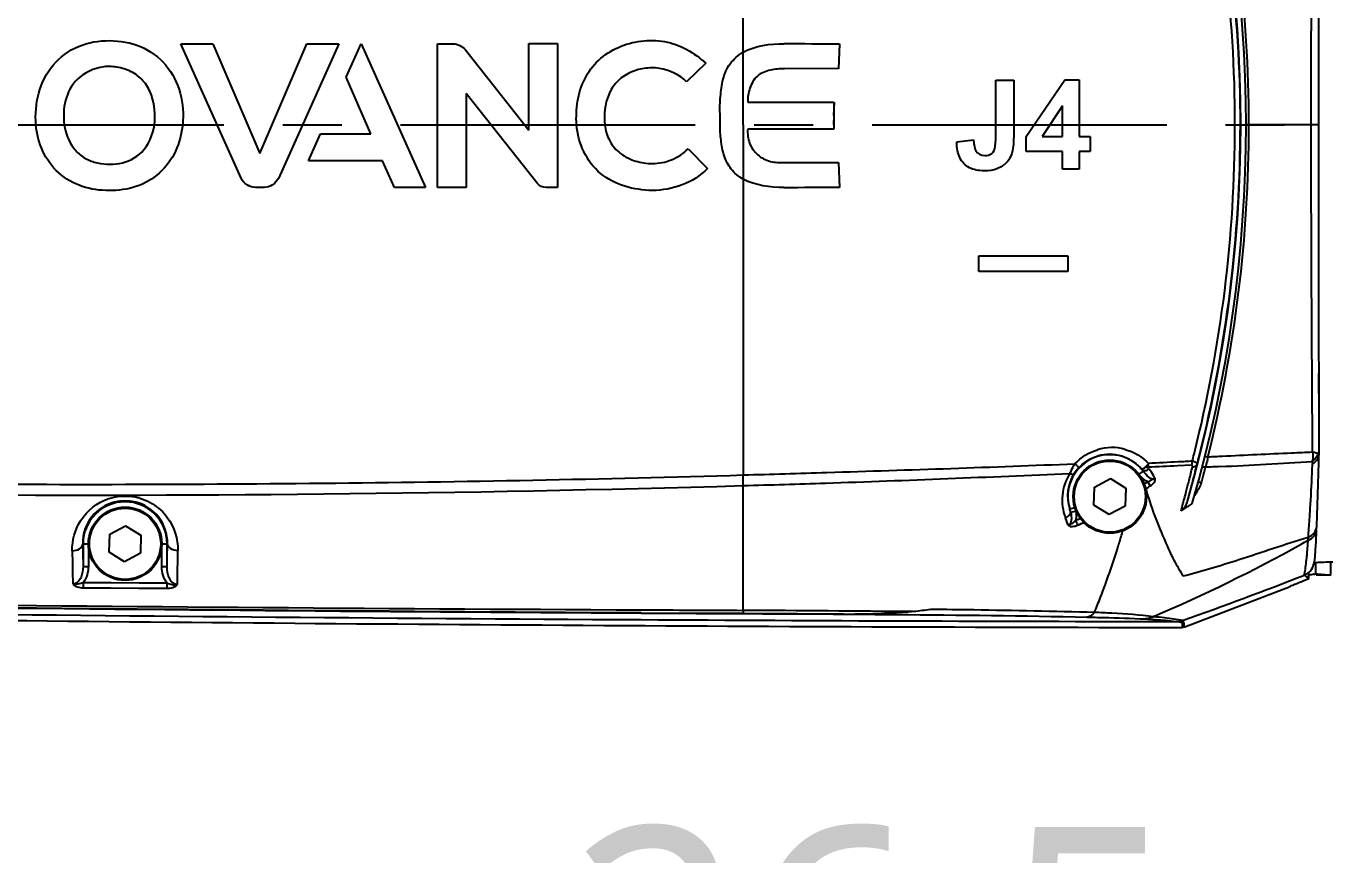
# Model space of a CAD drawing. Header units: millimetres. Extents: x 5828 to 6704, y 123 to 421.
# Drawn here: x 6415.95 to 6424.26, y 266.44 to 271.72 of the extents above; entities that cross this region are included whole.
import ezdxf

# ---------------------------------------------------------------- set-up
doc = ezdxf.new("R2010")
doc.units = ezdxf.units.MM
doc.linetypes.add('CENTER', pattern=[0.6, 0.375, -0.075, 0.075, -0.075])
for name, color, linetype in [('中心线', 7, 'Continuous'), ('外形图', 7, 'Continuous'), ('尺寸标注', 7, 'Continuous')]:
    doc.layers.add(name, color=color, linetype=linetype)
doc.styles.add('微软雅黑', font='msyh.ttc', dxfattribs={"height": 1.5})
doc.dimstyles.new('尺寸标注_1_15比例', dxfattribs={"dimtxt": 1.5, "dimasz": 1.25, "dimexe": 0.5, "dimexo": 0.4, "dimgap": 0.5, "dimtad": 1, "dimdec": 1, "dimlfac": 15, "dimdsep": 46, "dimtxsty": '微软雅黑', "dimcen": 0.09, "dimadec": 0, "dimazin": 0, "dimtp": 0.01, "dimtm": 0.01, "dimtfac": 1, "dimtdec": 1, "dimtofl": 0, "dimtmove": 0, "dimatfit": 3, "dimfxl": 1, "dimtolj": 1, "dimarcsym": 0})

# ---------------------------------------------------------------- blocks, each defined once
blk = doc.blocks.new('*D929')
at = {"layer": 'Defpoints', "color": 0}
for p in [(6412.5132, 271.0906), (6413.8477, 271.0906), (6413.8477, 263.7685)]:
    blk.add_point(p, dxfattribs=at)
at = {"layer": '尺寸标注', "color": 0, "lineweight": -2}
for p, q in [((6412.5132, 270.6906), (6412.5132, 263.2685)), ((6413.8477, 270.6906), (6413.8477, 263.2685)), ((6411.2632, 263.7685), (6406.5334, 263.7685)), ((6415.0977, 263.7685), (6416.3477, 263.7685))]:
    blk.add_line(p, q, dxfattribs=at)
at = {"layer": '尺寸标注', "color": 0}
for points in [[(6411.2632, 263.5602), (6411.2632, 263.9769), (6412.5132, 263.7685)], [(6415.0977, 263.9769), (6415.0977, 263.5602), (6413.8477, 263.7685)]]:
    blk.add_solid(points, dxfattribs=at)
at = {"layer": '尺寸标注', "color": 0, "insert": (6408.0961, 265.0437), "char_height": 1.5, "attachment_point": 5, "style": '微软雅黑'}
blk.add_mtext('\\A1;20', dxfattribs=at)
blk = doc.blocks.new('*D934')
at = {"layer": 'Defpoints', "color": 0}
for p in [(6428.5804, 276.8996), (6426.8138, 270.6906), (6428.5804, 264.5818)]:
    blk.add_point(p, dxfattribs=at)
at = {"layer": '尺寸标注', "color": 0, "lineweight": -2}
for p, q in [((6428.5804, 276.4996), (6428.5804, 264.0818)), ((6426.8138, 270.2906), (6426.8138, 264.0818)), ((6425.5638, 264.5818), (6418.9868, 264.5818)), ((6429.8304, 264.5818), (6431.0804, 264.5818))]:
    blk.add_line(p, q, dxfattribs=at)
at = {"layer": '尺寸标注', "color": 0}
for points in [[(6425.5638, 264.3735), (6425.5638, 264.7901), (6426.8138, 264.5818)], [(6429.8304, 264.7901), (6429.8304, 264.3735), (6428.5804, 264.5818)]]:
    blk.add_solid(points, dxfattribs=at)
at = {"layer": '尺寸标注', "color": 0, "insert": (6421.3412, 265.8575), "char_height": 1.5, "attachment_point": 5, "style": '微软雅黑'}
blk.add_mtext('\\A1;26.5', dxfattribs=at)
blk = doc.blocks.new('*D935')
at = {"layer": 'Defpoints', "color": 0}
for p in [(6429.8804, 271.3573), (6426.8138, 270.6906), (6429.8804, 261.6348)]:
    blk.add_point(p, dxfattribs=at)
at = {"layer": '尺寸标注', "color": 0, "lineweight": -2}
for p, q in [((6429.8804, 270.9573), (6429.8804, 261.1348)), ((6426.8138, 270.2906), (6426.8138, 261.1348)), ((6425.5638, 261.6348), (6420.0737, 261.6348)), ((6431.1304, 261.6348), (6432.3804, 261.6348))]:
    blk.add_line(p, q, dxfattribs=at)
at = {"layer": '尺寸标注', "color": 0}
for points in [[(6425.5638, 261.4265), (6425.5638, 261.8431), (6426.8138, 261.6348)], [(6431.1304, 261.8431), (6431.1304, 261.4265), (6429.8804, 261.6348)]]:
    blk.add_solid(points, dxfattribs=at)
at = {"layer": '尺寸标注', "color": 0, "insert": (6421.6868, 262.91), "char_height": 1.5, "attachment_point": 5, "style": '微软雅黑'}
blk.add_mtext('\\A1;46', dxfattribs=at)
blk = doc.blocks.new('*D938')
at = {"layer": 'Defpoints', "color": 0}
for p in [(6417.9215, 275.264), (6453.2314, 275.264), (6436.9138, 230.424)]:
    blk.add_point(p, dxfattribs=at)
at = {"layer": '尺寸标注', "color": 0, "lineweight": -2}
for p, q in [((6418.3215, 275.264), (6453.7314, 275.264)), ((6453.2314, 231.674), (6453.2314, 274.014)), ((6437.3138, 230.424), (6453.7314, 230.424))]:
    blk.add_line(p, q, dxfattribs=at)
at = {"layer": '尺寸标注', "color": 0}
for points in [[(6453.4398, 274.014), (6453.0231, 274.014), (6453.2314, 275.264)], [(6453.0231, 231.674), (6453.4398, 231.674), (6453.2314, 230.424)]]:
    blk.add_solid(points, dxfattribs=at)
at = {"layer": '尺寸标注', "color": 0, "insert": (6451.9563, 252.844), "char_height": 1.5, "attachment_point": 5, "rotation": 90, "style": '微软雅黑'}
blk.add_mtext('\\A1;672.6', dxfattribs=at)
blk = doc.blocks.new('*D943')
at = {"layer": 'Defpoints', "color": 0}
for p in [(6404.1138, 269.6573), (6428.5804, 228.2569), (6404.1138, 225.7509)]:
    blk.add_point(p, dxfattribs=at)
at = {"layer": '尺寸标注', "color": 0, "lineweight": -2}
for p, q in [((6404.1138, 269.2573), (6404.1138, 225.2509)), ((6428.5804, 227.8569), (6428.5804, 225.2509)), ((6427.3304, 225.7509), (6405.3638, 225.7509))]:
    blk.add_line(p, q, dxfattribs=at)
at = {"layer": '尺寸标注', "color": 0}
for points in [[(6405.3638, 225.9592), (6405.3638, 225.5425), (6404.1138, 225.7509)], [(6427.3304, 225.5425), (6427.3304, 225.9592), (6428.5804, 225.7509)]]:
    blk.add_solid(points, dxfattribs=at)
at = {"layer": '尺寸标注', "color": 0, "insert": (6416.3471, 227.0261), "char_height": 1.5, "attachment_point": 5, "style": '微软雅黑'}
blk.add_mtext('\\A1;367', dxfattribs=at)

msp = doc.modelspace()

# ---------------------------------------------------------------- linework, layer by layer
at = {"layer": '中心线', "linetype": 'CENTER', "ltscale": 5}
msp.add_line((6403.334, 271.0906), (6435.6426, 271.0906), dxfattribs=at)
at = {"layer": '外形图'}
for p, q in [((6417.3193, 270.7501), (6416.935, 271.607)), ((6416.935, 271.607), (6417.1386, 271.607)), ((6417.1386, 271.607), (6417.4378, 270.9074)), ((6417.4378, 270.9074), (6417.737, 271.607)), ((6417.9406, 271.607), (6417.5562, 270.7499)), ((6417.737, 271.607), (6417.9406, 271.607)), ((6417.9863, 271.3942), (6418.0818, 271.607)), ((6418.0818, 271.607), (6418.4925, 270.6914)), ((6418.5683, 270.6907), (6418.5683, 271.6064)), ((6418.5683, 271.6064), (6418.6672, 271.6064)), ((6418.7457, 271.5676), (6419.1496, 271.0565)), ((6419.1496, 271.0565), (6419.1496, 271.6077)), ((6419.1496, 271.6077), (6419.3316, 271.6077)), ((6419.3316, 271.6077), (6419.3316, 270.6907)), ((6421.127, 271.607), (6421.1204, 271.4473)), ((6420.2756, 271.4824), (6420.1537, 271.3647)), ((6420.5139, 271.0906), (6420.5138, 271.5535)), ((6421.1202, 271.4464), (6420.7774, 271.4482)), ((6418.1443, 271.0322), (6417.9863, 271.3942)), ((6422.1212, 271.0079), (6422.1212, 271.374)), ((6422.1212, 271.374), (6422.2353, 271.374)), ((6422.2353, 271.374), (6422.2353, 271.0153)), ((6422.3141, 271.0164), (6422.56, 271.3763)), ((6422.56, 271.3763), (6422.6512, 271.3763)), ((6422.6512, 271.3763), (6422.6512, 271.0168)), ((6418.7503, 271.2895), (6418.7503, 270.6907)), ((6419.2036, 270.7185), (6418.7503, 271.2895)), ((6420.5424, 271.2348), (6421.0904, 271.2337)), ((6421.0921, 271.2342), (6421.0887, 271.1491)), ((6421.0904, 271.2343), (6421.0904, 271.0637)), ((6420.3664, 271.1373), (6420.3664, 271.1607)), ((6421.0916, 271.1489), (6421.0892, 271.0907)), ((6422.546, 271.2105), (6422.4158, 271.0168)), ((6422.546, 271.0168), (6422.546, 271.2105)), ((6420.3668, 271.0906), (6420.3664, 271.1373)), ((6420.5139, 271.0906), (6420.5139, 270.7444)), ((6424.1781, 271.0906), (6423.7138, 271.0906)), ((6417.7476, 270.8619), (6417.824, 271.0322)), ((6417.824, 271.0322), (6418.1443, 271.0322)), ((6421.0904, 271.0637), (6420.5424, 271.0637)), ((6421.8727, 270.9824), (6421.9805, 270.9948)), ((6422.3141, 270.9213), (6422.3141, 271.0164)), ((6422.4158, 271.0168), (6422.546, 271.0168)), ((6422.6512, 271.0168), (6422.7215, 271.0168)), ((6422.7215, 271.0168), (6422.7215, 270.9213)), ((6420.1628, 270.9378), (6420.2871, 270.8121)), ((6422.546, 270.9213), (6422.3141, 270.9213)), ((6422.546, 270.8073), (6422.546, 270.9213)), ((6422.6512, 270.9213), (6422.6512, 270.8073)), ((6422.7215, 270.9213), (6422.6512, 270.9213)), ((6418.2178, 270.8619), (6417.7476, 270.8619)), ((6418.294, 270.6914), (6418.2178, 270.8619)), ((6420.7774, 270.8501), (6421.1204, 270.8513)), ((6421.1205, 270.8507), (6421.1271, 270.691)), ((6422.6512, 270.8073), (6422.546, 270.8073)), ((6417.4663, 270.6917), (6417.4093, 270.6917)), ((6418.4925, 270.6914), (6418.294, 270.6914)), ((6418.7503, 270.6907), (6418.5683, 270.6907)), ((6419.3316, 270.6907), (6419.2601, 270.6907)), ((6422.0138, 270.1573), (6422.0138, 270.2573)), ((6422.0138, 270.2573), (6422.5804, 270.2573)), ((6422.5804, 270.2573), (6422.5804, 270.1573)), ((6422.5804, 270.1573), (6422.0138, 270.1573)), ((6424.1784, 268.9934), (6424.1782, 270.1747)), ((6423.3682, 268.924), (6423.2782, 268.9198)), ((6423.399, 268.9153), (6423.4028, 268.9308)), ((6422.7496, 268.7842), (6422.8505, 268.8386)), ((6422.8505, 268.8386), (6422.9481, 268.7783)), ((6423.059, 268.8868), (6423.0321, 268.8662)), ((6423.3489, 268.8164), (6423.3523, 268.8298)), ((6420.5138, 268.0002), (6420.5138, 268.7943)), ((6422.7461, 268.6696), (6422.7496, 268.7842)), ((6422.9481, 268.7783), (6422.9447, 268.6637)), ((6423.0801, 268.8149), (6423.0875, 268.8195)), ((6423.0875, 268.8195), (6423.1049, 268.792)), ((6423.095, 268.7857), (6423.1049, 268.792)), ((6422.5917, 268.6455), (6422.6241, 268.6555)), ((6422.8437, 268.6094), (6422.7461, 268.6696)), ((6422.9447, 268.6637), (6422.8437, 268.6094)), ((6422.5824, 268.5415), (6422.5644, 268.5885)), ((6422.5973, 268.6256), (6422.6294, 268.6319)), ((6416.4829, 268.4842), (6416.5839, 268.5386)), ((6416.5839, 268.5386), (6416.6814, 268.4783)), ((6422.6292, 268.5713), (6422.6383, 268.551)), ((6422.6383, 268.551), (6422.6421, 268.5425)), ((6416.3108, 268.424), (6416.3465, 268.424)), ((6416.3132, 268.424), (6416.3132, 268.2802)), ((6416.3465, 268.424), (6416.3465, 268.2802)), ((6416.4795, 268.3696), (6416.4829, 268.4842)), ((6416.6814, 268.4783), (6416.678, 268.3637)), ((6416.8144, 268.2771), (6416.8144, 268.424)), ((6416.8144, 268.424), (6416.8501, 268.424)), ((6416.8477, 268.2771), (6416.8477, 268.424)), ((6416.577, 268.3094), (6416.4795, 268.3696)), ((6416.678, 268.3637), (6416.577, 268.3094)), ((6416.3132, 268.2802), (6416.3465, 268.2802)), ((6416.8477, 268.2771), (6416.8144, 268.2771)), ((6424.1138, 268.2023), (6424.1138, 268.2413)), ((6424.1416, 268.2816), (6424.1489, 268.3089)), ((6424.1591, 268.2336), (6424.1591, 268.3009)), ((6424.2538, 268.2249), (6424.2538, 268.3065)), ((6416.3139, 268.1782), (6416.3136, 268.1437)), ((6416.3139, 268.1782), (6416.4918, 268.1769)), ((6416.4918, 268.1769), (6416.6694, 268.1758)), ((6416.6694, 268.1758), (6416.8468, 268.1747)), ((6416.8468, 268.1747), (6416.8466, 268.1404)), ((6424.0864, 268.1914), (6424.0997, 268.1967)), ((6424.0997, 268.1967), (6424.1138, 268.2023)), ((6424.2538, 268.224), (6424.1604, 268.224)), ((6416.3136, 268.1437), (6416.4883, 268.1425)), ((6416.4883, 268.1425), (6416.6659, 268.1414)), ((6416.6659, 268.1414), (6416.8466, 268.1404)), ((6423.3254, 267.8956), (6423.9938, 268.1523)), ((6419.865, 267.9851), (6420.5118, 267.9815)), ((6419.865, 267.983), (6419.9323, 267.9825)), ((6419.865, 267.9829), (6419.9323, 267.9825)), ((6421.0606, 267.977), (6421.3006, 267.976)), ((6423.2678, 267.9291), (6423.2851, 267.9291)), ((6423.2964, 267.931), (6423.313, 267.9369)), ((6423.3076, 267.8936), (6423.3076, 267.8913))]:
    msp.add_line(p, q, dxfattribs=at)
for points in [[(6424.1783, 269.7662), (6424.1782, 270.0277), (6424.1782, 270.1748)], [(6424.1784, 268.9934), (6424.1784, 269.2493), (6424.1783, 269.5068)], [(6424.1489, 268.3089), (6424.1532, 268.3412), (6424.1567, 268.3845), (6424.1598, 268.4378), (6424.1628, 268.502), (6424.1634, 268.5153)], [(6421.0606, 267.977), (6421.1449, 267.9769), (6421.2248, 267.9774), (6421.3006, 267.9786)], [(6423.2852, 267.9291), (6423.2964, 267.931), (6423.2991, 267.9321)]]:
    msp.add_lwpolyline(points, dxfattribs=at)
for centre, radius in [((6422.8471, 268.724), 0.2333), ((6422.8471, 268.724), 0.2267), ((6416.5804, 268.424), 0.2333), ((6416.5804, 268.424), 0.2267)]:
    msp.add_circle(centre, radius, dxfattribs=at)
for centre, radius, start, end in [((6415.0471, 271.0906), 8.6333, 343.88889, 16.14909), ((6415.0471, 271.0906), 8.6667, 343.85281, 16.14719), ((6415.063, 271.0888), 8.5807, 0.01232, 14.15133), ((6415.0244, 271.086), 8.6536, 0.03106, 14.09796), ((6415.0233, 271.0889), 8.709, 0.01176, 14.0695), ((6415.0631, 271.0925), 8.5805, 345.84846, 359.98774), ((6415.0238, 271.0954), 8.6541, 345.90231, 359.9685), ((6415.0233, 271.0924), 8.709, 345.93049, 359.98823), ((6422.064, 270.9708), 0.1739, 304.52062, 309.28804), ((6422.8471, 268.724), 0.2672, 37.54397, 197.07768), ((6422.8602, 268.7186), 0.3177, 74.71251, 106.74302), ((6422.8452, 268.728), 0.2654, 72.93228, 106.28967), ((6415.1288, 271.0824), 8.5144, 345.4907, 345.80601), ((6424.5432, 270.9873), 2.0221, 258.41625, 258.60431), ((6424.1294, 268.9913), 0.0491, 355.75899, 2.42283), ((6422.8344, 268.7343), 0.2541, 137.57876, 147.43789), ((6422.845, 268.7263), 0.267, 71.13916, 73.00979), ((6414.7216, 270.9955), 8.8983, 345.91353, 346.46573), ((6423.2632, 268.9502), 0.1085, 354.8051, 359.51544), ((6414.5454, 271.112), 9.1221, 345.65386, 346.06526), ((6415.0415, 271.0944), 8.6367, 345.49206, 345.88032), ((6415.3676, 271.0704), 8.3718, 344.59048, 345.05157), ((6423.066, 267.4278), 1.5996, 75.33151, 76.00613), ((6422.8866, 269.0707), 0.5915, 344.31796, 345.03244), ((6421.7801, 306.3715), 37.498, 272.70378, 273.60073), ((6414.478, 269.2617), 9.6643, 357.69257, 358.06264), ((6424.0201, 268.9764), 0.1185, 345.91931, 349.66866), ((6424.0645, 269.0401), 0.1164, 307.30108, 311.03837), ((6416.3318, 413.0806), 144.3469, 267.421552, 271.660192), ((6409.2527, 268.8077), 11.261, 359.93184, 0.27553), ((6422.8603, 268.7016), 0.3167, 147.53004, 200.91598), ((6422.8444, 268.7281), 0.2659, 147.45733, 198.09361), ((6414.5404, 271.1133), 9.1272, 345.14372, 345.6538), ((6415.8205, 270.9439), 7.9016, 344.3607, 344.60174), ((6413.5849, 269.3028), 10.5583, 356.44498, 357.66464), ((6414.7591, 270.9859), 8.8596, 345.20367, 345.37055), ((6414.7417, 270.9905), 8.8775, 345.37066, 345.82443), ((6414.5404, 271.1133), 9.1273, 344.63507, 345.14381), ((6423.1218, 268.9346), 0.3327, 322.92346, 325.53956), ((6416.5797, 268.4292), 0.2689, 102.82546, 181.11339), ((6416.5804, 268.424), 0.2672, 0, 180), ((6416.5812, 268.4291), 0.269, 358.89829, 77.28882), ((6414.77, 270.983), 8.8482, 344.59742, 345.20376), ((6419.448, 274.5087), 7.0261, 303.4827, 303.71515), ((6419.5134, 274.4108), 6.9084, 303.71508, 303.95372), ((6422.2289, 268.5316), 0.3802, 14.30231, 17.42355), ((6421.2622, 271.6217), 3.3426, 294.1395, 294.71185), ((6419.405, 274.5737), 7.104, 303.25331, 303.48286), ((6408.2686, 269.6502), 15.886, 355.72651, 356.13066), ((6411.5786, 269.4259), 12.5684, 356.13254, 356.45222), ((6421.2528, 271.6475), 3.4017, 294.10563, 294.9644), ((6417.3254, 270.1276), 5.8343, 343.47281, 343.92525), ((6424.0985, 268.5375), 0.0657, 356.27794, 1.91769), ((6484.445, 269.4875), 68.1425, 180.894237, 181.015141), ((6343.5436, 269.5566), 73.3152, 359.000016, 359.114802), ((6417.5547, 270.0593), 5.5951, 342.65239, 343.47546), ((6419.2239, 277.1191), 9.954, 293.08039, 299.09953), ((6419.2287, 277.1099), 9.9436, 299.10091, 299.39307), ((6421.362, 268.6029), 2.7515, 355.2372, 355.94147), ((6421.1126, 268.6208), 3.0015, 355.93861, 356.66812), ((6420.6613, 268.7073), 3.4576, 355.67148, 356.0044), ((6493.6273, 269.5057), 77.3915, 180.833789, 180.990406), ((6352.8505, 269.4011), 64.0743, 358.893579, 359.086668), ((6422.109, 268.5339), 2.0012, 353.24754, 354.59004), ((6421.6517, 268.5788), 2.4608, 354.5527, 355.23684), ((6424.2696, 268.8413), 1.1406, 210.28978, 213.06708), ((6424.0499, 268.3187), 0.1004, 291.4595, 309.6296), ((6424.2943, 265.5063), 2.8005, 92.03195, 93.00852), ((6424.2939, 265.5174), 2.7894, 90.82374, 92.03188), ((6424.2938, 265.5212), 2.7855, 90.55469, 90.82343), ((6415.0825, 291.2048), 24.6807, 289.48021, 291.39699), ((6424.0656, 268.5874), 0.3659, 282.76278, 283.43516), ((6424.0729, 268.5539), 0.3317, 283.55203, 285.05586), ((6424.3236, 269.456), 1.2334, 262.33366, 263.82875), ((6424.3158, 269.3947), 1.1716, 263.88654, 265.42798), ((6424.9415, 1144.7667), 876.7959, 268.9975832, 269.66828), ((6423.5288, 1045.243), 777.2481, 268.9733511, 269.7299241), ((6418.8881, -17.1498), 285.1546, 89.456199, 89.673361), ((6424.7045, 1113.4456), 845.5183, 269.3358919, 269.6720315), ((6424.4386, 1082.0873), 814.1969, 269.3290672, 269.9199696), ((6424.3035, 1041.2718), 773.3434, 269.6711332, 269.9232635)]:
    msp.add_arc(centre, radius, start, end, dxfattribs=at)
for points in [[(6420.5138, 271.5535), (6420.5138, 272.1421), (6420.5137, 272.7308), (6420.5136, 273.3194)], [(6424.1781, 271.0906), (6424.1781, 271.3952), (6424.1782, 271.6998), (6424.1782, 272.0044)], [(6418.6672, 271.6064), (6418.6964, 271.6059), (6418.7275, 271.5905), (6418.7457, 271.5676)], [(6420.5138, 271.5535), (6420.5923, 271.594), (6420.685, 271.6072), (6420.7733, 271.607)], [(6420.7733, 271.6083), (6420.8913, 271.6074), (6421.0092, 271.6065), (6421.1271, 271.6057)], [(6416.6867, 270.9175), (6416.7314, 270.9627), (6416.7575, 271.0277), (6416.7668, 271.0906)], [(6424.1782, 270.1747), (6424.1782, 270.48), (6424.1781, 270.7853), (6424.1781, 271.0906)], [(6421.8921, 270.8826), (6421.8792, 270.9096), (6421.8727, 270.9429), (6421.8727, 270.9824)], [(6421.9805, 270.9948), (6421.9817, 270.9623), (6421.9863, 270.9391), (6421.9946, 270.9258)], [(6422.1201, 270.9746), (6422.1208, 270.9846), (6422.1212, 270.9957), (6422.1212, 271.0079)], [(6422.2353, 271.0153), (6422.2353, 270.9681), (6422.231, 270.9322), (6422.2227, 270.9071)], [(6421.9946, 270.9258), (6422.0072, 270.9055), (6422.0258, 270.8954), (6422.0513, 270.8954)], [(6422.0513, 270.8954), (6422.0683, 270.8954), (6422.0819, 270.8985), (6422.0922, 270.905)], [(6422.0922, 270.905), (6422.0974, 270.9082), (6422.1017, 270.9123), (6422.1053, 270.9172)], [(6422.1053, 270.9172), (6422.113, 270.9279), (6422.118, 270.947), (6422.1201, 270.9746)], [(6422.2227, 270.9071), (6422.2132, 270.8784), (6422.197, 270.8549), (6422.1741, 270.8362)], [(6421.9183, 270.8444), (6421.9078, 270.8553), (6421.899, 270.8681), (6421.8921, 270.8826)], [(6421.954, 270.8177), (6421.9405, 270.8248), (6421.9287, 270.8336), (6421.9183, 270.8444)], [(6422.0474, 270.7976), (6422.0106, 270.7976), (6421.9795, 270.8043), (6421.954, 270.8177)], [(6422.1625, 270.8275), (6422.1523, 270.8204), (6422.1409, 270.8147), (6422.1285, 270.8102)], [(6420.5138, 270.7445), (6420.5138, 270.1169), (6420.5137, 269.4894), (6420.5136, 268.8619)], [(6420.7733, 270.691), (6420.685, 270.6907), (6420.5923, 270.704), (6420.5138, 270.7444)], [(6422.1285, 270.8102), (6422.1053, 270.8017), (6422.0783, 270.7976), (6422.0474, 270.7976)], [(6419.2601, 270.6907), (6419.2392, 270.6911), (6419.2168, 270.7021), (6419.2036, 270.7185)], [(6421.1271, 270.692), (6421.0092, 270.6913), (6420.8913, 270.6906), (6420.7733, 270.69)], [(6422.6255, 268.9334), (6422.6636, 268.9748), (6422.7148, 269.0065), (6422.7686, 269.0228)], [(6422.9439, 269.025), (6423.0001, 269.0098), (6423.0538, 268.9778), (6423.0937, 268.9354)], [(6424.1755, 268.8875), (6424.1765, 268.9228), (6424.1775, 268.9581), (6424.1784, 268.9934)], [(6422.6468, 268.9057), (6422.6796, 268.9417), (6422.7241, 268.9691), (6422.7707, 268.9827)], [(6422.9314, 268.979), (6422.9775, 268.9633), (6423.0207, 268.9337), (6423.0518, 268.8962)], [(6423.0713, 268.911), (6423.0798, 268.9181), (6423.0875, 268.9263), (6423.0937, 268.9354)], [(6423.0723, 268.9119), (6423.0786, 268.9107), (6423.0851, 268.9105), (6423.0915, 268.9111)], [(6423.2782, 268.9198), (6423.2156, 268.9169), (6423.1531, 268.9139), (6423.0905, 268.9111)], [(6423.0915, 268.9111), (6423.093, 268.9191), (6423.0937, 268.9273), (6423.0937, 268.9354)], [(6423.0958, 268.9006), (6423.0939, 268.9031), (6423.0916, 268.9065), (6423.0927, 268.9095)], [(6423.2815, 268.9448), (6423.2189, 268.9417), (6423.1563, 268.9385), (6423.0937, 268.9354)], [(6423.3717, 268.9493), (6423.3416, 268.9478), (6423.3116, 268.9463), (6423.2815, 268.9448)], [(6423.3682, 268.924), (6423.3698, 268.9293), (6423.3707, 268.9348), (6423.3712, 268.9403)], [(6423.3975, 268.9224), (6423.4, 268.9247), (6423.402, 268.9278), (6423.4029, 268.931)], [(6423.4561, 268.9109), (6423.4493, 268.9102), (6423.4423, 268.9111), (6423.4358, 268.9131)], [(6423.5489, 268.9152), (6423.518, 268.9138), (6423.4871, 268.9123), (6423.4561, 268.9109)], [(6423.5631, 268.9798), (6423.5325, 268.9783), (6423.5018, 268.9768), (6423.4711, 268.9753)], [(6424.1351, 268.9475), (6424.1367, 268.9436), (6424.1369, 268.9392), (6424.1368, 268.935)], [(6423.0493, 268.8474), (6423.0433, 268.8532), (6423.0374, 268.8593), (6423.0323, 268.8659)], [(6423.0875, 268.8195), (6423.0732, 268.8262), (6423.0606, 268.8364), (6423.0493, 268.8474)], [(6423.059, 268.8868), (6423.0566, 268.89), (6423.0543, 268.8932), (6423.0516, 268.8961)], [(6423.0761, 268.8662), (6423.0701, 268.8728), (6423.0644, 268.8797), (6423.059, 268.8868)], [(6423.1244, 268.8593), (6423.1168, 268.8738), (6423.1069, 268.8871), (6423.0965, 268.8997)], [(6423.1157, 268.8346), (6423.1212, 268.8372), (6423.128, 268.8354), (6423.1337, 268.8374)], [(6423.1196, 268.8033), (6423.1269, 268.8101), (6423.1347, 268.8183), (6423.1363, 268.8282)], [(6423.1357, 268.8377), (6423.1313, 268.8445), (6423.1283, 268.8521), (6423.1244, 268.8593)], [(6423.1363, 268.8282), (6423.1368, 268.8316), (6423.1361, 268.8351), (6423.1353, 268.8385)], [(6423.0656, 268.8058), (6423.0704, 268.8089), (6423.0753, 268.8119), (6423.0801, 268.8149)], [(6423.0755, 268.7734), (6423.082, 268.7775), (6423.0885, 268.7816), (6423.095, 268.7857)], [(6423.1049, 268.792), (6423.1101, 268.7953), (6423.1151, 268.799), (6423.1196, 268.8033)], [(6423.4295, 268.8137), (6423.423, 268.8131), (6423.4162, 268.8139), (6423.4099, 268.8157)], [(6416.4772, 268.7111), (6416.5241, 268.7264), (6416.5757, 268.7313), (6416.6247, 268.7247)], [(6416.52, 268.6914), (6416.5591, 268.7003), (6416.6012, 268.7003), (6416.6404, 268.6915)], [(6423.3005, 268.6329), (6423.3212, 268.6465), (6423.3345, 268.6711), (6423.3414, 268.6949)], [(6422.593, 268.6115), (6422.5955, 268.6157), (6422.5972, 268.6207), (6422.5973, 268.6256)], [(6422.6288, 268.6391), (6422.632, 268.6228), (6422.6334, 268.6059), (6422.6321, 268.5894)], [(6422.6321, 268.5894), (6422.6316, 268.5833), (6422.6306, 268.5772), (6422.6292, 268.5713)], [(6422.5961, 268.5556), (6422.5931, 268.5498), (6422.5884, 268.5441), (6422.5824, 268.5414)], [(6423.668, 268.3233), (6423.8156, 268.3707), (6423.9622, 268.421), (6424.1104, 268.4664)], [(6423.3138, 268.219), (6423.4328, 268.2502), (6423.5508, 268.2858), (6423.668, 268.3233)], [(6416.3465, 268.2802), (6416.3465, 268.2445), (6416.3364, 268.2059), (6416.3139, 268.1782)], [(6416.8468, 268.1747), (6416.8244, 268.2027), (6416.8144, 268.2413), (6416.8144, 268.2771)], [(6424.1138, 268.242), (6424.1259, 268.2526), (6424.1358, 268.2666), (6424.1416, 268.2816)], [(6424.1138, 268.2172), (6424.1098, 268.2149), (6424.1056, 268.2126), (6424.1011, 268.2116)], [(6424.1464, 268.2305), (6424.1357, 268.2281), (6424.1248, 268.2262), (6424.1138, 268.2251)], [(6424.2224, 268.2268), (6424.2328, 268.226), (6424.2433, 268.2253), (6424.2538, 268.2249)], [(6419.8651, 268.0035), (6420.0813, 268.0025), (6420.2976, 268.0015), (6420.5138, 268.0002)], [(6421.3006, 267.9786), (6421.401, 267.9806), (6421.5014, 267.9845), (6421.6013, 267.9946)], [(6421.6013, 267.9946), (6421.6364, 267.9982), (6421.6715, 268.0026), (6421.7063, 268.0084)], [(6419.9323, 267.9825), (6420.3084, 267.9804), (6420.6845, 267.9786), (6421.0606, 267.977)], [(6420.5118, 267.9815), (6420.7748, 267.9799), (6421.0377, 267.9781), (6421.3007, 267.976)], [(6423.1261, 267.9619), (6423.1105, 267.9518), (6423.0915, 267.9457), (6423.0729, 267.9454)], [(6423.3047, 267.9291), (6423.302, 267.9298), (6423.2992, 267.9304), (6423.2964, 267.931)]]:
    msp.add_open_spline(points, degree=3, dxfattribs=at)
for points, knots in [([(6424.1285, 271.0906), (6424.1285, 271.2653), (6424.1296, 271.96), (6424.1343, 272.6548), (6424.1371, 273.1749)], [0, 0, 0, 0, 0.251354, 1, 1, 1, 1]), ([(6416.0124, 271.0906), (6416.0086, 271.1576), (6416.0174, 271.2939), (6416.1093, 271.4801), (6416.2772, 271.6045), (6416.4138, 271.6265), (6416.4808, 271.6264)], [0, 0, 0, 0, 0.250251, 0.500243, 0.75, 1, 1, 1, 1]), ([(6416.4808, 271.6264), (6416.5477, 271.6258), (6416.684, 271.6036), (6416.8523, 271.4799), (6416.9451, 271.2941), (6416.9523, 271.1574), (6416.9472, 271.0906)], [0, 0, 0, 0, 0.250072, 0.499866, 0.749793, 1, 1, 1, 1]), ([(6419.4532, 271.0906), (6419.4506, 271.1404), (6419.4534, 271.2408), (6419.4979, 271.3858), (6419.5884, 271.5086), (6419.7168, 271.5909), (6419.8631, 271.6304), (6420.0153, 271.6289), (6420.1582, 271.5766), (6420.2392, 271.5165), (6420.2756, 271.4824)], [0, 0, 0, 0, 0.124928, 0.249706, 0.37472, 0.499257, 0.624933, 0.750058, 0.874819, 1, 1, 1, 1]), ([(6420.3664, 271.1607), (6420.3648, 271.1972), (6420.3678, 271.271), (6420.3797, 271.3624), (6420.4015, 271.4332), (6420.4393, 271.497), (6420.4826, 271.5339), (6420.5138, 271.5535)], [0, 0, 0, 0, 0.248647, 0.500313, 0.624961, 0.749146, 1, 1, 1, 1]), ([(6416.7668, 271.0906), (6416.7729, 271.1533), (6416.7684, 271.2523), (6416.707, 271.3655), (6416.6322, 271.4281), (6416.5408, 271.4599), (6416.4132, 271.4668), (6416.321, 271.4219), (6416.2749, 271.3796)], [0, 0, 0, 0, 0.249399, 0.375392, 0.500223, 0.626429, 0.7522, 1, 1, 1, 1]), ([(6420.1537, 271.3647), (6420.1077, 271.4094), (6420.0133, 271.4554), (6419.8827, 271.4537), (6419.7877, 271.4261), (6419.7063, 271.3684), (6419.6354, 271.2568), (6419.6276, 271.1548), (6419.6332, 271.0906)], [0, 0, 0, 0, 0.248118, 0.373821, 0.500166, 0.625172, 0.750921, 1, 1, 1, 1]), ([(6420.7774, 271.4473), (6420.7472, 271.4482), (6420.6871, 271.442), (6420.5967, 271.4099), (6420.5515, 271.3246), (6420.5422, 271.2645), (6420.5424, 271.2343)], [0, 0, 0, 0, 0.249836, 0.501133, 0.749839, 1, 1, 1, 1]), ([(6416.2749, 271.3796), (6416.2392, 271.3428), (6416.1889, 271.2469), (6416.187, 271.1416), (6416.1937, 271.0906)], [0, 0, 0, 0, 0.499163, 1, 1, 1, 1]), ([(6416.4785, 270.672), (6416.4209, 270.6721), (6416.3045, 270.6876), (6416.1497, 270.775), (6416.0464, 270.9193), (6416.0177, 271.0333), (6416.0124, 271.0906)], [0, 0, 0, 0, 0.250348, 0.500138, 0.749838, 1, 1, 1, 1]), ([(6416.1937, 271.0906), (6416.2023, 271.038), (6416.2304, 270.9582), (6416.3091, 270.8829), (6416.384, 270.8494), (6416.4643, 270.8372), (6416.5716, 270.8419), (6416.649, 270.88), (6416.6867, 270.9175)], [0, 0, 0, 0, 0.249193, 0.374934, 0.499871, 0.626124, 0.751723, 1, 1, 1, 1]), ([(6416.9472, 271.0906), (6416.9399, 271.0334), (6416.9118, 270.9194), (6416.8079, 270.7748), (6416.6529, 270.6868), (6416.5362, 270.6721), (6416.4785, 270.672)], [0, 0, 0, 0, 0.250229, 0.499996, 0.749828, 1, 1, 1, 1]), ([(6419.9355, 270.672), (6419.8198, 270.6751), (6419.6322, 270.7231), (6419.4883, 270.9162), (6419.4586, 271.0323), (6419.4532, 271.0906)], [0, 0, 0, 0, 0.49696, 0.748328, 1, 1, 1, 1]), ([(6419.6332, 271.0906), (6419.6378, 271.0553), (6419.6578, 270.985), (6419.7297, 270.9012), (6419.8283, 270.8548), (6419.8998, 270.8438), (6419.9355, 270.8436)], [0, 0, 0, 0, 0.250146, 0.499555, 0.749672, 1, 1, 1, 1]), ([(6420.5138, 270.7444), (6420.4855, 270.7614), (6420.4324, 270.8033), (6420.3883, 270.8946), (6420.3713, 270.992), (6420.3664, 271.0579), (6420.3668, 271.0906)], [0, 0, 0, 0, 0.251037, 0.499141, 0.750877, 1, 1, 1, 1]), ([(6424.1372, 269.0064), (6424.1362, 269.1788), (6424.1322, 269.8735), (6424.1285, 270.5683), (6424.1285, 271.0906)], [0, 0, 0, 0, 0.248102, 1, 1, 1, 1]), ([(6420.5424, 271.0637), (6420.5407, 271.0335), (6420.5475, 270.9714), (6420.6013, 270.8934), (6420.6856, 270.8517), (6420.7471, 270.8491), (6420.7774, 270.8507)], [0, 0, 0, 0, 0.250122, 0.499967, 0.749457, 1, 1, 1, 1]), ([(6419.9355, 270.8436), (6419.9773, 270.8443), (6420.0613, 270.8606), (6420.1338, 270.9077), (6420.1628, 270.9378)], [0, 0, 0, 0, 0.500202, 1, 1, 1, 1]), ([(6417.4093, 270.6917), (6417.3908, 270.6923), (6417.3535, 270.7042), (6417.3275, 270.7334), (6417.3193, 270.7501)], [0, 0, 0, 0, 0.500003, 1, 1, 1, 1]), ([(6417.5562, 270.7499), (6417.548, 270.7333), (6417.522, 270.7041), (6417.4848, 270.6923), (6417.4663, 270.6917)], [0, 0, 0, 0, 0.500005, 1, 1, 1, 1]), ([(6420.2871, 270.8121), (6420.2416, 270.7667), (6420.1292, 270.6958), (6419.9998, 270.6734), (6419.9355, 270.672)], [0, 0, 0, 0, 0.499674, 1, 1, 1, 1]), ([(6424.1372, 269.0064), (6424.0925, 269.0046), (6423.9011, 268.9962), (6423.7098, 268.9869), (6423.5631, 268.9798)], [0, 0, 0, 0, 0.233672, 1, 1, 1, 1]), ([(6424.1372, 269.0064), (6424.1378, 269.002), (6424.1396, 268.9849), (6424.139, 268.9675), (6424.1367, 268.9551)], [0, 0, 0, 0, 0.262675, 1, 1, 1, 1]), ([(6424.1716, 268.9994), (6424.168, 268.986), (6424.1581, 268.9688), (6424.1447, 268.9556), (6424.141, 268.9523)], [0, 0, 0, 0, 0.736596, 1, 1, 1, 1]), ([(6424.1716, 268.9994), (6424.1699, 268.9997), (6424.1606, 269.0017), (6424.1513, 269.0036), (6424.1437, 269.0051)], [0, 0, 0, 0, 0.182826, 1, 1, 1, 1]), ([(6424.1784, 268.9933), (6424.1788, 268.9953), (6424.1758, 268.9986), (6424.1727, 268.9991), (6424.1716, 268.9994)], [0, 0, 0, 0, 0.636976, 1, 1, 1, 1]), ([(6409.8087, 268.9416), (6411.5915, 268.8643), (6414.2682, 268.7976), (6417.8374, 268.8019), (6419.6218, 268.8352), (6420.5136, 268.8619)], [0, 0, 0, 0, 0.49999, 0.749997, 1, 1, 1, 1]), ([(6420.5136, 268.8619), (6420.6914, 268.8672), (6421.3955, 268.8885), (6422.0995, 268.9114), (6422.6255, 268.9334)], [0, 0, 0, 0, 0.252512, 1, 1, 1, 1]), ([(6422.5931, 268.8717), (6422.5954, 268.8767), (6422.6054, 268.8977), (6422.6164, 268.9183), (6422.6255, 268.9334)], [0, 0, 0, 0, 0.239476, 1, 1, 1, 1]), ([(6422.6255, 268.9334), (6422.6314, 268.9277), (6422.6392, 268.9195), (6422.6455, 268.9107), (6422.6475, 268.9067), (6422.6468, 268.9057)], [0, 0, 0, 0, 0.696763, 0.905537, 1, 1, 1, 1]), ([(6423.0519, 268.896), (6423.0517, 268.8966), (6423.0554, 268.8968), (6423.0573, 268.901), (6423.0638, 268.9056), (6423.0688, 268.9086), (6423.0713, 268.911)], [0, 0, 0, 0, 0.076805, 0.270165, 0.582423, 1, 1, 1, 1]), ([(6423.3727, 268.9131), (6423.3733, 268.9153), (6423.3744, 268.9198), (6423.3703, 268.9241), (6423.3682, 268.924)], [0, 0, 0, 0, 0.523907, 1, 1, 1, 1]), ([(6423.3919, 268.9426), (6423.3905, 268.9432), (6423.3838, 268.9456), (6423.377, 268.9476), (6423.3717, 268.9493)], [0, 0, 0, 0, 0.215135, 1, 1, 1, 1]), ([(6423.3727, 268.9131), (6423.3753, 268.9133), (6423.3841, 268.9146), (6423.3929, 268.9181), (6423.3975, 268.9224)], [0, 0, 0, 0, 0.286671, 1, 1, 1, 1]), ([(6423.4029, 268.9312), (6423.4031, 268.9321), (6423.4023, 268.9379), (6423.3962, 268.941), (6423.3919, 268.9426)], [0, 0, 0, 0, 0.173077, 1, 1, 1, 1]), ([(6423.4711, 268.9753), (6423.4701, 268.9703), (6423.4662, 268.9511), (6423.4618, 268.932), (6423.4581, 268.918)], [0, 0, 0, 0, 0.260465, 1, 1, 1, 1]), ([(6424.1368, 268.935), (6424.1426, 268.9378), (6424.1622, 268.9494), (6424.1771, 268.9713), (6424.1783, 268.9876)], [0, 0, 0, 0, 0.283921, 1, 1, 1, 1]), ([(6420.5138, 268.7943), (6420.6887, 268.7992), (6421.382, 268.8202), (6422.075, 268.8491), (6422.5931, 268.8717)], [0, 0, 0, 0, 0.252387, 1, 1, 1, 1]), ([(6422.5931, 268.8717), (6422.5961, 268.8705), (6422.6043, 268.8679), (6422.6168, 268.8662), (6422.6203, 268.8711)], [0, 0, 0, 0, 0.353272, 1, 1, 1, 1]), ([(6423.0519, 268.896), (6423.0565, 268.8909), (6423.0744, 268.8866), (6423.089, 268.8948), (6423.0958, 268.9006)], [0, 0, 0, 0, 0.435425, 1, 1, 1, 1]), ([(6423.1357, 268.8377), (6423.1306, 268.8346), (6423.1049, 268.8349), (6423.0877, 268.8535), (6423.0761, 268.8662)], [0, 0, 0, 0, 0.256252, 1, 1, 1, 1]), ([(6423.0875, 268.8195), (6423.0932, 268.8203), (6423.1058, 268.8203), (6423.111, 268.8323), (6423.1157, 268.8346)], [0, 0, 0, 0, 0.524914, 1, 1, 1, 1]), ([(6424.1642, 268.5397), (6424.1652, 268.5666), (6424.1695, 268.6825), (6424.1729, 268.7984), (6424.1755, 268.8875)], [0, 0, 0, 0, 0.231827, 1, 1, 1, 1]), ([(6423.0755, 268.7734), (6423.0817, 268.7529), (6423.1063, 268.6746), (6423.1336, 268.597), (6423.156, 268.5406)], [0, 0, 0, 0, 0.260834, 1, 1, 1, 1]), ([(6423.4296, 268.8138), (6423.4279, 268.808), (6423.4196, 268.7842), (6423.4069, 268.7622), (6423.3961, 268.7464)], [0, 0, 0, 0, 0.238487, 1, 1, 1, 1]), ([(6416.244, 268.3795), (6416.243, 268.4454), (6416.2822, 268.5911), (6416.4047, 268.6875), (6416.4772, 268.7111)], [0, 0, 0, 0, 0.463737, 1, 1, 1, 1]), ([(6416.6247, 268.7247), (6416.6704, 268.7186), (6416.7566, 268.6872), (6416.8791, 268.5755), (6416.9179, 268.454), (6416.9167, 268.3798)], [0, 0, 0, 0, 0.283172, 0.544164, 1, 1, 1, 1]), ([(6422.5644, 268.5885), (6422.5675, 268.5898), (6422.5786, 268.5951), (6422.5885, 268.6037), (6422.593, 268.6115)], [0, 0, 0, 0, 0.268392, 1, 1, 1, 1]), ([(6422.5973, 268.6256), (6422.6016, 268.6084), (6422.6048, 268.5842), (6422.5988, 268.5609), (6422.5961, 268.5556)], [0, 0, 0, 0, 0.747151, 1, 1, 1, 1]), ([(6422.5824, 268.5415), (6422.5885, 268.5342), (6422.613, 268.5322), (6422.632, 268.5379), (6422.6421, 268.5425)], [0, 0, 0, 0, 0.4621, 1, 1, 1, 1]), ([(6422.5827, 268.5415), (6422.5847, 268.5376), (6422.597, 268.5481), (6422.6073, 268.5524), (6422.6195, 268.5611), (6422.6261, 268.5676), (6422.6291, 268.5712)], [0, 0, 0, 0, 0.237757, 0.49708, 0.747226, 1, 1, 1, 1]), ([(6423.156, 268.5406), (6423.1627, 268.5251), (6423.1881, 268.4652), (6423.2136, 268.4053), (6423.2336, 268.3615)], [0, 0, 0, 0, 0.260561, 1, 1, 1, 1]), ([(6424.109, 268.4463), (6424.1239, 268.4523), (6424.1505, 268.4703), (6424.1628, 268.5008), (6424.1634, 268.5153)], [0, 0, 0, 0, 0.524754, 1, 1, 1, 1]), ([(6424.1104, 268.4663), (6424.1249, 268.4723), (6424.1507, 268.4897), (6424.1631, 268.5191), (6424.1641, 268.5332)], [0, 0, 0, 0, 0.524893, 1, 1, 1, 1]), ([(6416.244, 268.3795), (6416.2603, 268.3796), (6416.2897, 268.3852), (6416.3106, 268.4116), (6416.3108, 268.424)], [0, 0, 0, 0, 0.567979, 1, 1, 1, 1]), ([(6416.9167, 268.3798), (6416.9005, 268.3799), (6416.8712, 268.3855), (6416.8503, 268.4117), (6416.8501, 268.424)], [0, 0, 0, 0, 0.568984, 1, 1, 1, 1]), ([(6422.7497, 267.9885), (6422.7628, 268.0199), (6422.8162, 268.1523), (6422.8629, 268.2873), (6422.8953, 268.391)], [0, 0, 0, 0, 0.238578, 1, 1, 1, 1]), ([(6423.2336, 268.3615), (6423.2378, 268.3531), (6423.254, 268.3209), (6423.2712, 268.2891), (6423.2847, 268.266)], [0, 0, 0, 0, 0.258673, 1, 1, 1, 1]), ([(6416.3132, 268.2802), (6416.3133, 268.2568), (6416.3073, 268.2208), (6416.2829, 268.1797), (6416.2592, 268.1678), (6416.2474, 268.1679)], [0, 0, 0, 0, 0.496781, 0.74784, 1, 1, 1, 1]), ([(6416.9129, 268.1637), (6416.901, 268.1639), (6416.8775, 268.1761), (6416.8535, 268.2176), (6416.8476, 268.2537), (6416.8477, 268.2771)], [0, 0, 0, 0, 0.25212, 0.503152, 1, 1, 1, 1]), ([(6424.0846, 268.2244), (6424.0873, 268.2326), (6424.0908, 268.2576), (6424.0945, 268.2823), (6424.0964, 268.2986)], [0, 0, 0, 0, 0.345158, 1, 1, 1, 1]), ([(6416.2474, 268.1679), (6416.2538, 268.1588), (6416.277, 268.147), (6416.3008, 268.1437), (6416.3136, 268.1437)], [0, 0, 0, 0, 0.465116, 1, 1, 1, 1]), ([(6416.2478, 268.1679), (6416.2587, 268.1655), (6416.2818, 268.1676), (6416.3035, 268.1736), (6416.3139, 268.1782)], [0, 0, 0, 0, 0.49622, 1, 1, 1, 1]), ([(6416.8466, 268.1404), (6416.8594, 268.1403), (6416.883, 268.1433), (6416.9067, 268.1546), (6416.9129, 268.1639)], [0, 0, 0, 0, 0.534693, 1, 1, 1, 1]), ([(6416.8468, 268.1747), (6416.857, 268.1701), (6416.8783, 268.1641), (6416.9013, 268.161), (6416.9119, 268.1638)], [0, 0, 0, 0, 0.503689, 1, 1, 1, 1]), ([(6423.9943, 268.1528), (6423.9953, 268.1535), (6424.0053, 268.1582), (6424.0154, 268.1624), (6424.0245, 268.1662)], [0, 0, 0, 0, 0.10998, 1, 1, 1, 1]), ([(6424.0245, 268.1662), (6424.0287, 268.168), (6424.0493, 268.1765), (6424.07, 268.1848), (6424.0864, 268.1914)], [0, 0, 0, 0, 0.206423, 1, 1, 1, 1]), ([(6424.0867, 268.2252), (6424.0871, 268.2236), (6424.0906, 268.2223), (6424.092, 268.2182), (6424.0959, 268.2164), (6424.0984, 268.2149), (6424.0996, 268.2134)], [0, 0, 0, 0, 0.290632, 0.520389, 0.677657, 1, 1, 1, 1]), ([(6424.0996, 268.2134), (6424.0998, 268.2131), (6424.1004, 268.2123), (6424.101, 268.2116), (6424.1012, 268.2112)], [0, 0, 0, 0, 0.491534, 1, 1, 1, 1]), ([(6424.1012, 268.2112), (6424.1014, 268.211), (6424.1018, 268.2106), (6424.1023, 268.2104), (6424.1025, 268.2103)], [0, 0, 0, 0, 0.454286, 1, 1, 1, 1]), ([(6424.1025, 268.2103), (6424.1031, 268.21), (6424.1069, 268.2093), (6424.1107, 268.2098), (6424.1138, 268.2102)], [0, 0, 0, 0, 0.16929, 1, 1, 1, 1]), ([(6409.6536, 268.1017), (6410.0791, 268.0954), (6410.93, 268.0797), (6412.6319, 268.0544), (6415.6101, 268.0147), (6418.163, 267.9926), (6419.865, 267.9829)], [0, 0, 0, 0, 0.125014, 0.250012, 0.500009, 1, 1, 1, 1]), ([(6423.9938, 268.1523), (6423.9938, 268.1524), (6423.994, 268.1526), (6423.9941, 268.1527), (6423.9943, 268.1528)], [0, 0, 0, 0, 0.323135, 1, 1, 1, 1]), ([(6420.5138, 268.0002), (6420.5136, 267.9957), (6420.5122, 267.9902), (6420.5132, 267.9826), (6420.5118, 267.9815)], [0, 0, 0, 0, 0.716724, 1, 1, 1, 1]), ([(6421.7063, 268.0084), (6421.7978, 268.0073), (6422.1456, 268.0025), (6422.4935, 267.9959), (6422.7497, 267.9885)], [0, 0, 0, 0, 0.263162, 1, 1, 1, 1]), ([(6421.0606, 267.977), (6421.2033, 267.976), (6421.7502, 267.9716), (6422.2971, 267.9668), (6422.7013, 267.9573)], [0, 0, 0, 0, 0.260804, 1, 1, 1, 1]), ([(6422.7497, 267.9885), (6422.7464, 267.9839), (6422.7342, 267.9688), (6422.7152, 267.9578), (6422.7013, 267.9573)], [0, 0, 0, 0, 0.288304, 1, 1, 1, 1]), ([(6422.7013, 267.9573), (6422.7367, 267.9565), (6422.8606, 267.9533), (6422.9844, 267.9496), (6423.0729, 267.9454)], [0, 0, 0, 0, 0.285484, 1, 1, 1, 1]), ([(6422.7497, 267.9885), (6422.7866, 267.9874), (6422.9124, 267.9828), (6423.0378, 267.9718), (6423.1261, 267.9619)], [0, 0, 0, 0, 0.293948, 1, 1, 1, 1]), ([(6423.0729, 267.9454), (6423.1159, 267.9434), (6423.1809, 267.9395), (6423.2461, 267.9335), (6423.2678, 267.9292)], [0, 0, 0, 0, 0.660396, 1, 1, 1, 1]), ([(6423.1261, 267.9619), (6423.1494, 267.9593), (6423.2119, 267.9522), (6423.2745, 267.9449), (6423.313, 267.9369)], [0, 0, 0, 0, 0.373437, 1, 1, 1, 1]), ([(6423.2851, 267.9291), (6423.2932, 267.9274), (6423.3105, 267.9256), (6423.3067, 267.907), (6423.3077, 267.899), (6423.3076, 267.8936)], [0, 0, 0, 0, 0.494201, 0.678544, 1, 1, 1, 1]), ([(6423.3196, 267.8936), (6423.3195, 267.8989), (6423.3184, 267.9074), (6423.3207, 267.9178), (6423.3166, 267.9271), (6423.3091, 267.928), (6423.3047, 267.9291)], [0, 0, 0, 0, 0.361586, 0.57153, 0.694178, 1, 1, 1, 1]), ([(6423.3014, 267.8912), (6423.3027, 267.8912), (6423.3031, 267.8912), (6423.3071, 267.8913), (6423.3067, 267.8913)], [0, 0, 0, 0, 0.765087, 1, 1, 1, 1]), ([(6423.3196, 267.8936), (6423.319, 267.8934), (6423.3152, 267.892), (6423.311, 267.8915), (6423.3076, 267.8913)], [0, 0, 0, 0, 0.146399, 1, 1, 1, 1]), ([(6423.3196, 267.8936), (6423.3199, 267.8937), (6423.3212, 267.894), (6423.3224, 267.8945), (6423.3234, 267.8949)], [0, 0, 0, 0, 0.241598, 1, 1, 1, 1])]:
    msp.add_open_spline(points, degree=3, knots=knots, dxfattribs=at)

# ---------------------------------------------------------------- dimensions: what is measured, and where the dimension line sits
at = {"layer": '尺寸标注'}
for base, p1, p2, picture, middle in [((6428.5804, 264.5818), (6426.8138, 270.6906), (6428.5804, 276.8996), '*D934', (6421.3412, 264.5818)), ((6429.8804, 261.6348), (6426.8138, 270.6906), (6429.8804, 271.3573), '*D935', (6421.6868, 261.6348)), ((6413.8477, 263.7685), (6412.5132, 271.0906), (6413.8477, 271.0906), '*D929', (6408.0961, 263.7685))]:
    dim = msp.add_linear_dim(base=base, p1=p1, p2=p2, dimstyle='尺寸标注_1_15比例', dxfattribs=at)
    dim.commit()
    dim.dimension.update_dxf_attribs({"geometry": picture, "text_midpoint": middle, "dimtype": 160})
dim = msp.add_linear_dim(base=(6453.2314, 275.264), p1=(6436.9138, 230.424), p2=(6417.9215, 275.264), angle=90, dimstyle='尺寸标注_1_15比例', dxfattribs=at)
dim.commit()
dim.dimension.update_dxf_attribs({"geometry": '*D938', "text_midpoint": (6451.9563, 252.844)})
dim = msp.add_linear_dim(base=(6404.1138, 225.7509), p1=(6428.5804, 228.2569), p2=(6404.1138, 269.6573), dimstyle='尺寸标注_1_15比例', dxfattribs=at)
dim.commit()
dim.dimension.update_dxf_attribs({"geometry": '*D943', "text_midpoint": (6416.3471, 227.0261)})

doc.saveas('drawing.dxf')
